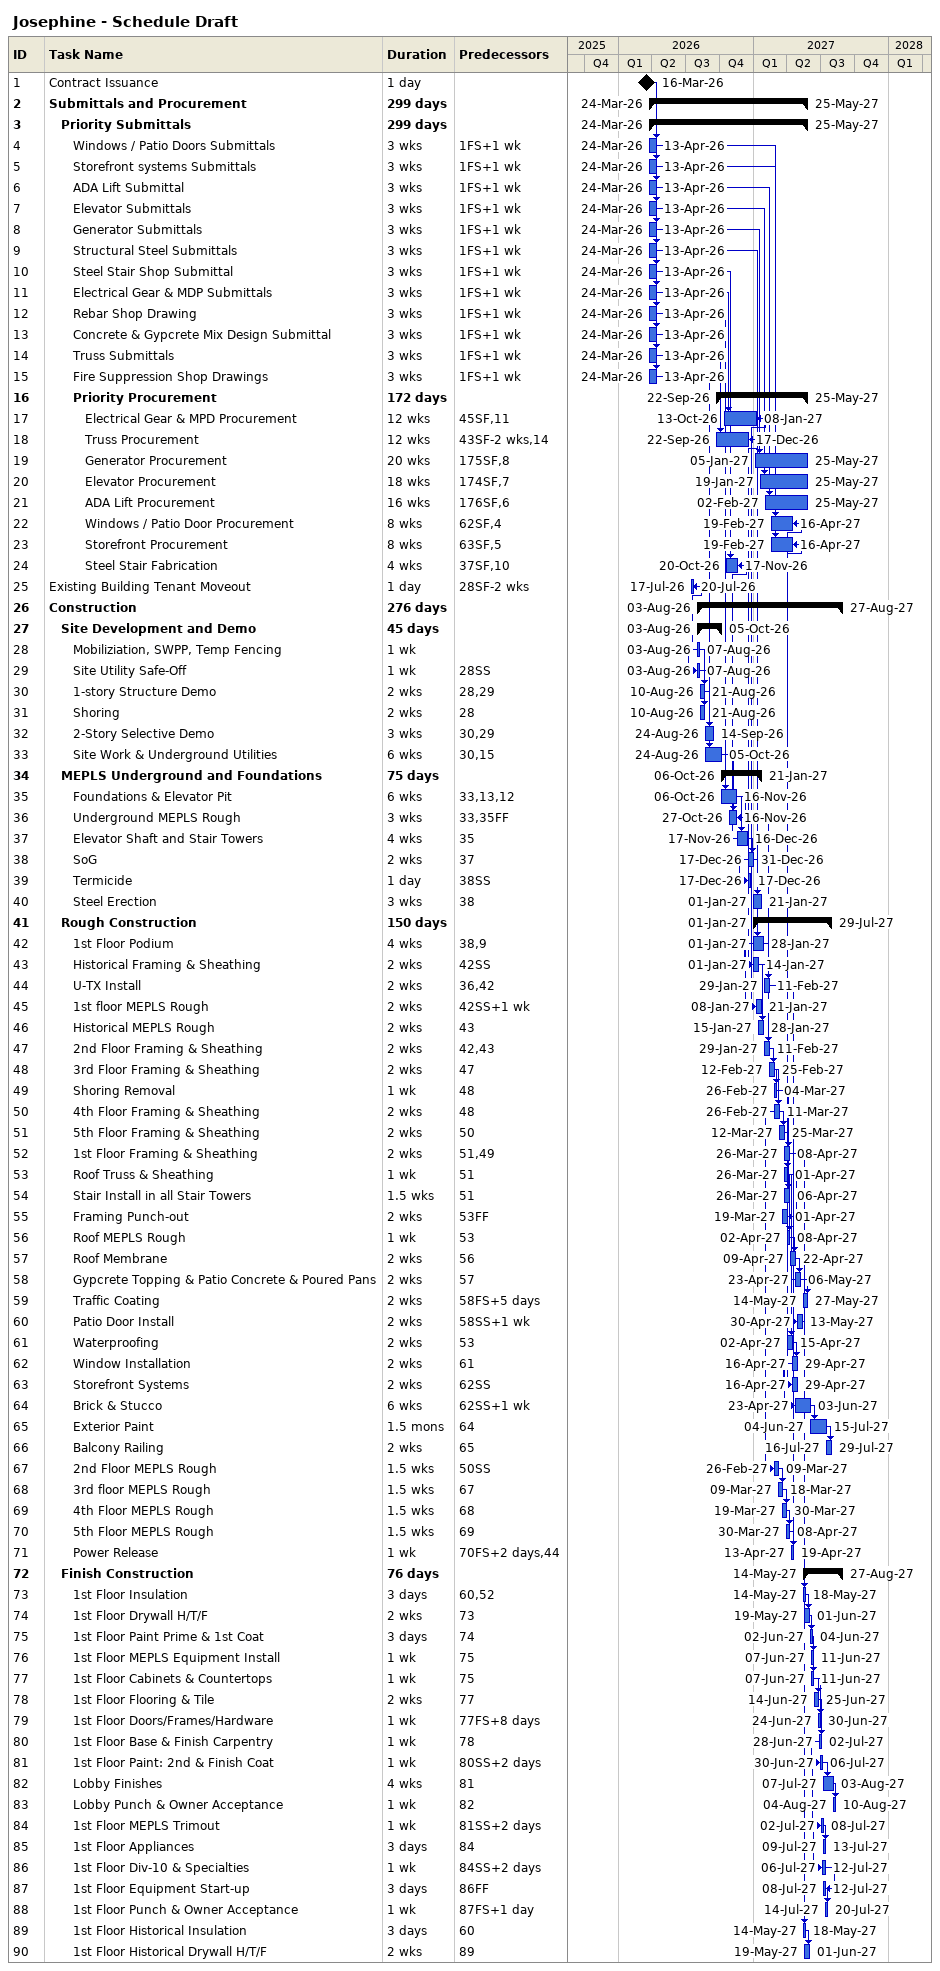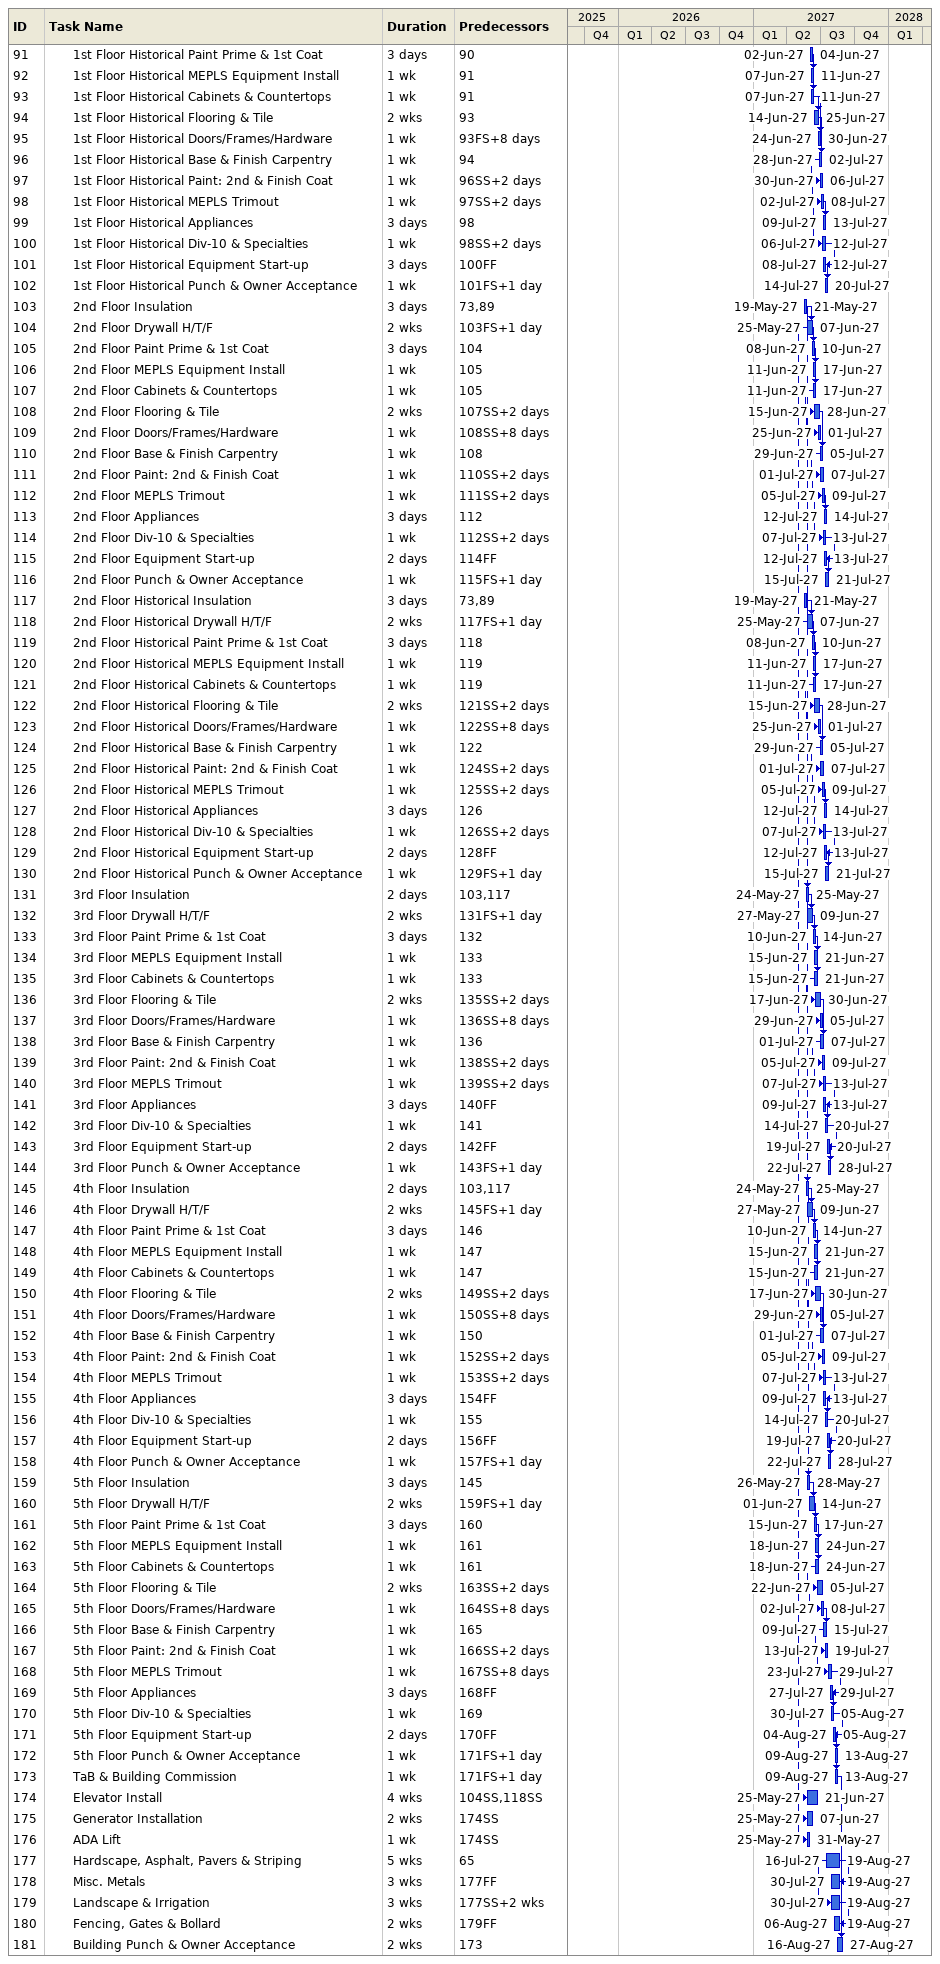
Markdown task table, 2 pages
Josephine - Schedule Draft

| ID | Level | Task | Duration | Start | Finish | Predecessors |
|---|---|---|---|---|---|---|
| 1 | 1 | Contract Issuance | 1d | 2026-03-16 | 2026-03-16 |  |
| 2 | 1 | **Submittals and Procurement** | 299d | 2026-03-24 | 2027-05-25 |  |
| 3 | 2 | **Priority Submittals** | 299d | 2026-03-24 | 2027-05-25 |  |
| 4 | 3 | Windows / Patio Doors Submittals | 3w | 2026-03-24 | 2026-04-13 | 1FS+1w |
| 5 | 3 | Storefront systems Submittals | 3w | 2026-03-24 | 2026-04-13 | 1FS+1w |
| 6 | 3 | ADA Lift Submittal | 3w | 2026-03-24 | 2026-04-13 | 1FS+1w |
| 7 | 3 | Elevator Submittals | 3w | 2026-03-24 | 2026-04-13 | 1FS+1w |
| 8 | 3 | Generator Submittals | 3w | 2026-03-24 | 2026-04-13 | 1FS+1w |
| 9 | 3 | Structural Steel Submittals | 3w | 2026-03-24 | 2026-04-13 | 1FS+1w |
| 10 | 3 | Steel Stair Shop Submittal | 3w | 2026-03-24 | 2026-04-13 | 1FS+1w |
| 11 | 3 | Electrical Gear & MDP Submittals | 3w | 2026-03-24 | 2026-04-13 | 1FS+1w |
| 12 | 3 | Rebar Shop Drawing | 3w | 2026-03-24 | 2026-04-13 | 1FS+1w |
| 13 | 3 | Concrete & Gypcrete Mix Design Submittal | 3w | 2026-03-24 | 2026-04-13 | 1FS+1w |
| 14 | 3 | Truss Submittals | 3w | 2026-03-24 | 2026-04-13 | 1FS+1w |
| 15 | 3 | Fire Suppression Shop Drawings | 3w | 2026-03-24 | 2026-04-13 | 1FS+1w |
| 16 | 3 | **Priority Procurement** | 172d | 2026-09-22 | 2027-05-25 |  |
| 17 | 4 | Electrical Gear & MPD Procurement | 12w | 2026-10-13 | 2027-01-08 | 45SF, 11 |
| 18 | 4 | Truss Procurement | 12w | 2026-09-22 | 2026-12-17 | 43SF-2w, 14 |
| 19 | 4 | Generator Procurement | 20w | 2027-01-05 | 2027-05-25 | 175SF, 8 |
| 20 | 4 | Elevator Procurement | 18w | 2027-01-19 | 2027-05-25 | 174SF, 7 |
| 21 | 4 | ADA Lift Procurement | 16w | 2027-02-02 | 2027-05-25 | 176SF, 6 |
| 22 | 4 | Windows / Patio Door Procurement | 8w | 2027-02-19 | 2027-04-16 | 62SF, 4 |
| 23 | 4 | Storefront Procurement | 8w | 2027-02-19 | 2027-04-16 | 63SF, 5 |
| 24 | 4 | Steel Stair Fabrication | 4w | 2026-10-20 | 2026-11-17 | 37SF, 10 |
| 25 | 1 | Existing Building Tenant Moveout | 1d | 2026-07-17 | 2026-07-20 | 28SF-2w |
| 26 | 1 | **Construction** | 276d | 2026-08-03 | 2027-08-27 |  |
| 27 | 2 | **Site Development and Demo** | 45d | 2026-08-03 | 2026-10-05 |  |
| 28 | 3 | Mobiliziation, SWPP, Temp Fencing | 1w | 2026-08-03 | 2026-08-07 |  |
| 29 | 3 | Site Utility Safe-Off | 1w | 2026-08-03 | 2026-08-07 | 28SS |
| 30 | 3 | 1-story Structure Demo | 2w | 2026-08-10 | 2026-08-21 | 28, 29 |
| 31 | 3 | Shoring | 2w | 2026-08-10 | 2026-08-21 | 28 |
| 32 | 3 | 2-Story Selective Demo | 3w | 2026-08-24 | 2026-09-14 | 30, 29 |
| 33 | 3 | Site Work & Underground Utilities | 6w | 2026-08-24 | 2026-10-05 | 30, 15 |
| 34 | 2 | **MEPLS Underground and Foundations** | 75d | 2026-10-06 | 2027-01-21 |  |
| 35 | 3 | Foundations & Elevator Pit | 6w | 2026-10-06 | 2026-11-16 | 33, 13, 12 |
| 36 | 3 | Underground MEPLS Rough | 3w | 2026-10-27 | 2026-11-16 | 33, 35FF |
| 37 | 3 | Elevator Shaft and Stair Towers | 4w | 2026-11-17 | 2026-12-16 | 35 |
| 38 | 3 | SoG | 2w | 2026-12-17 | 2026-12-31 | 37 |
| 39 | 3 | Termicide | 1d | 2026-12-17 | 2026-12-17 | 38SS |
| 40 | 3 | Steel Erection | 3w | 2027-01-01 | 2027-01-21 | 38 |
| 41 | 2 | **Rough Construction** | 150d | 2027-01-01 | 2027-07-29 |  |
| 42 | 3 | 1st Floor Podium | 4w | 2027-01-01 | 2027-01-28 | 38, 9 |
| 43 | 3 | Historical Framing & Sheathing | 2w | 2027-01-01 | 2027-01-14 | 42SS |
| 44 | 3 | U-TX Install | 2w | 2027-01-29 | 2027-02-11 | 36, 42 |
| 45 | 3 | 1st floor MEPLS Rough | 2w | 2027-01-08 | 2027-01-21 | 42SS+1w |
| 46 | 3 | Historical MEPLS Rough | 2w | 2027-01-15 | 2027-01-28 | 43 |
| 47 | 3 | 2nd Floor Framing & Sheathing | 2w | 2027-01-29 | 2027-02-11 | 42, 43 |
| 48 | 3 | 3rd Floor Framing & Sheathing | 2w | 2027-02-12 | 2027-02-25 | 47 |
| 49 | 3 | Shoring Removal | 1w | 2027-02-26 | 2027-03-04 | 48 |
| 50 | 3 | 4th Floor Framing & Sheathing | 2w | 2027-02-26 | 2027-03-11 | 48 |
| 51 | 3 | 5th Floor Framing & Sheathing | 2w | 2027-03-12 | 2027-03-25 | 50 |
| 52 | 3 | 1st Floor Framing & Sheathing | 2w | 2027-03-26 | 2027-04-08 | 51, 49 |
| 53 | 3 | Roof Truss & Sheathing | 1w | 2027-03-26 | 2027-04-01 | 51 |
| 54 | 3 | Stair Install in all Stair Towers | 1.5w | 2027-03-26 | 2027-04-06 | 51 |
| 55 | 3 | Framing Punch-out | 2w | 2027-03-19 | 2027-04-01 | 53FF |
| 56 | 3 | Roof MEPLS Rough | 1w | 2027-04-02 | 2027-04-08 | 53 |
| 57 | 3 | Roof Membrane | 2w | 2027-04-09 | 2027-04-22 | 56 |
| 58 | 3 | Gypcrete Topping & Patio Concrete & Poured Pans | 2w | 2027-04-23 | 2027-05-06 | 57 |
| 59 | 3 | Traffic Coating | 2w | 2027-05-14 | 2027-05-27 | 58FS+5d |
| 60 | 3 | Patio Door Install | 2w | 2027-04-30 | 2027-05-13 | 58SS+1w |
| 61 | 3 | Waterproofing | 2w | 2027-04-02 | 2027-04-15 | 53 |
| 62 | 3 | Window Installation | 2w | 2027-04-16 | 2027-04-29 | 61 |
| 63 | 3 | Storefront Systems | 2w | 2027-04-16 | 2027-04-29 | 62SS |
| 64 | 3 | Brick & Stucco | 6w | 2027-04-23 | 2027-06-03 | 62SS+1w |
| 65 | 3 | Exterior Paint | 1.5mo | 2027-06-04 | 2027-07-15 | 64 |
| 66 | 3 | Balcony Railing | 2w | 2027-07-16 | 2027-07-29 | 65 |
| 67 | 3 | 2nd Floor MEPLS Rough | 1.5w | 2027-02-26 | 2027-03-09 | 50SS |
| 68 | 3 | 3rd floor MEPLS Rough | 1.5w | 2027-03-09 | 2027-03-18 | 67 |
| 69 | 3 | 4th Floor MEPLS Rough | 1.5w | 2027-03-19 | 2027-03-30 | 68 |
| 70 | 3 | 5th Floor MEPLS Rough | 1.5w | 2027-03-30 | 2027-04-08 | 69 |
| 71 | 3 | Power Release | 1w | 2027-04-13 | 2027-04-19 | 70FS+2d, 44 |
| 72 | 2 | **Finish Construction** | 76d | 2027-05-14 | 2027-08-27 |  |
| 73 | 3 | 1st Floor Insulation | 3d | 2027-05-14 | 2027-05-18 | 60, 52 |
| 74 | 3 | 1st Floor Drywall H/T/F | 2w | 2027-05-19 | 2027-06-01 | 73 |
| 75 | 3 | 1st Floor Paint Prime & 1st Coat | 3d | 2027-06-02 | 2027-06-04 | 74 |
| 76 | 3 | 1st Floor MEPLS Equipment Install | 1w | 2027-06-07 | 2027-06-11 | 75 |
| 77 | 3 | 1st Floor Cabinets & Countertops | 1w | 2027-06-07 | 2027-06-11 | 75 |
| 78 | 3 | 1st Floor Flooring & Tile | 2w | 2027-06-14 | 2027-06-25 | 77 |
| 79 | 3 | 1st Floor Doors/Frames/Hardware | 1w | 2027-06-24 | 2027-06-30 | 77FS+8d |
| 80 | 3 | 1st Floor Base & Finish Carpentry | 1w | 2027-06-28 | 2027-07-02 | 78 |
| 81 | 3 | 1st Floor Paint: 2nd & Finish Coat | 1w | 2027-06-30 | 2027-07-06 | 80SS+2d |
| 82 | 3 | Lobby Finishes | 4w | 2027-07-07 | 2027-08-03 | 81 |
| 83 | 3 | Lobby Punch & Owner Acceptance | 1w | 2027-08-04 | 2027-08-10 | 82 |
| 84 | 3 | 1st Floor MEPLS Trimout | 1w | 2027-07-02 | 2027-07-08 | 81SS+2d |
| 85 | 3 | 1st Floor Appliances | 3d | 2027-07-09 | 2027-07-13 | 84 |
| 86 | 3 | 1st Floor Div-10 & Specialties | 1w | 2027-07-06 | 2027-07-12 | 84SS+2d |
| 87 | 3 | 1st Floor Equipment Start-up | 3d | 2027-07-08 | 2027-07-12 | 86FF |
| 88 | 3 | 1st Floor Punch & Owner Acceptance | 1w | 2027-07-14 | 2027-07-20 | 87FS+1d |
| 89 | 3 | 1st Floor Historical Insulation | 3d | 2027-05-14 | 2027-05-18 | 60 |
| 90 | 3 | 1st Floor Historical Drywall H/T/F | 2w | 2027-05-19 | 2027-06-01 | 89 |
| 91 | 3 | 1st Floor Historical Paint Prime & 1st Coat | 3d | 2027-06-02 | 2027-06-04 | 90 |
| 92 | 3 | 1st Floor Historical MEPLS Equipment Install | 1w | 2027-06-07 | 2027-06-11 | 91 |
| 93 | 3 | 1st Floor Historical Cabinets & Countertops | 1w | 2027-06-07 | 2027-06-11 | 91 |
| 94 | 3 | 1st Floor Historical Flooring & Tile | 2w | 2027-06-14 | 2027-06-25 | 93 |
| 95 | 3 | 1st Floor Historical Doors/Frames/Hardware | 1w | 2027-06-24 | 2027-06-30 | 93FS+8d |
| 96 | 3 | 1st Floor Historical Base & Finish Carpentry | 1w | 2027-06-28 | 2027-07-02 | 94 |
| 97 | 3 | 1st Floor Historical Paint: 2nd & Finish Coat | 1w | 2027-06-30 | 2027-07-06 | 96SS+2d |
| 98 | 3 | 1st Floor Historical MEPLS Trimout | 1w | 2027-07-02 | 2027-07-08 | 97SS+2d |
| 99 | 3 | 1st Floor Historical Appliances | 3d | 2027-07-09 | 2027-07-13 | 98 |
| 100 | 3 | 1st Floor Historical Div-10 & Specialties | 1w | 2027-07-06 | 2027-07-12 | 98SS+2d |
| 101 | 3 | 1st Floor Historical Equipment Start-up | 3d | 2027-07-08 | 2027-07-12 | 100FF |
| 102 | 3 | 1st Floor Historical Punch & Owner Acceptance | 1w | 2027-07-14 | 2027-07-20 | 101FS+1d |
| 103 | 3 | 2nd Floor Insulation | 3d | 2027-05-19 | 2027-05-21 | 73, 89 |
| 104 | 3 | 2nd Floor Drywall H/T/F | 2w | 2027-05-25 | 2027-06-07 | 103FS+1d |
| 105 | 3 | 2nd Floor Paint Prime & 1st Coat | 3d | 2027-06-08 | 2027-06-10 | 104 |
| 106 | 3 | 2nd Floor MEPLS Equipment Install | 1w | 2027-06-11 | 2027-06-17 | 105 |
| 107 | 3 | 2nd Floor Cabinets & Countertops | 1w | 2027-06-11 | 2027-06-17 | 105 |
| 108 | 3 | 2nd Floor Flooring & Tile | 2w | 2027-06-15 | 2027-06-28 | 107SS+2d |
| 109 | 3 | 2nd Floor Doors/Frames/Hardware | 1w | 2027-06-25 | 2027-07-01 | 108SS+8d |
| 110 | 3 | 2nd Floor Base & Finish Carpentry | 1w | 2027-06-29 | 2027-07-05 | 108 |
| 111 | 3 | 2nd Floor Paint: 2nd & Finish Coat | 1w | 2027-07-01 | 2027-07-07 | 110SS+2d |
| 112 | 3 | 2nd Floor MEPLS Trimout | 1w | 2027-07-05 | 2027-07-09 | 111SS+2d |
| 113 | 3 | 2nd Floor Appliances | 3d | 2027-07-12 | 2027-07-14 | 112 |
| 114 | 3 | 2nd Floor Div-10 & Specialties | 1w | 2027-07-07 | 2027-07-13 | 112SS+2d |
| 115 | 3 | 2nd Floor Equipment Start-up | 2d | 2027-07-12 | 2027-07-13 | 114FF |
| 116 | 3 | 2nd Floor Punch & Owner Acceptance | 1w | 2027-07-15 | 2027-07-21 | 115FS+1d |
| 117 | 3 | 2nd Floor Historical Insulation | 3d | 2027-05-19 | 2027-05-21 | 73, 89 |
| 118 | 3 | 2nd Floor Historical Drywall H/T/F | 2w | 2027-05-25 | 2027-06-07 | 117FS+1d |
| 119 | 3 | 2nd Floor Historical Paint Prime & 1st Coat | 3d | 2027-06-08 | 2027-06-10 | 118 |
| 120 | 3 | 2nd Floor Historical MEPLS Equipment Install | 1w | 2027-06-11 | 2027-06-17 | 119 |
| 121 | 3 | 2nd Floor Historical Cabinets & Countertops | 1w | 2027-06-11 | 2027-06-17 | 119 |
| 122 | 3 | 2nd Floor Historical Flooring & Tile | 2w | 2027-06-15 | 2027-06-28 | 121SS+2d |
| 123 | 3 | 2nd Floor Historical Doors/Frames/Hardware | 1w | 2027-06-25 | 2027-07-01 | 122SS+8d |
| 124 | 3 | 2nd Floor Historical Base & Finish Carpentry | 1w | 2027-06-29 | 2027-07-05 | 122 |
| 125 | 3 | 2nd Floor Historical Paint: 2nd & Finish Coat | 1w | 2027-07-01 | 2027-07-07 | 124SS+2d |
| 126 | 3 | 2nd Floor Historical MEPLS Trimout | 1w | 2027-07-05 | 2027-07-09 | 125SS+2d |
| 127 | 3 | 2nd Floor Historical Appliances | 3d | 2027-07-12 | 2027-07-14 | 126 |
| 128 | 3 | 2nd Floor Historical Div-10 & Specialties | 1w | 2027-07-07 | 2027-07-13 | 126SS+2d |
| 129 | 3 | 2nd Floor Historical Equipment Start-up | 2d | 2027-07-12 | 2027-07-13 | 128FF |
| 130 | 3 | 2nd Floor Historical Punch & Owner Acceptance | 1w | 2027-07-15 | 2027-07-21 | 129FS+1d |
| 131 | 3 | 3rd Floor Insulation | 2d | 2027-05-24 | 2027-05-25 | 103, 117 |
| 132 | 3 | 3rd Floor Drywall H/T/F | 2w | 2027-05-27 | 2027-06-09 | 131FS+1d |
| 133 | 3 | 3rd Floor Paint Prime & 1st Coat | 3d | 2027-06-10 | 2027-06-14 | 132 |
| 134 | 3 | 3rd Floor MEPLS Equipment Install | 1w | 2027-06-15 | 2027-06-21 | 133 |
| 135 | 3 | 3rd Floor Cabinets & Countertops | 1w | 2027-06-15 | 2027-06-21 | 133 |
| 136 | 3 | 3rd Floor Flooring & Tile | 2w | 2027-06-17 | 2027-06-30 | 135SS+2d |
| 137 | 3 | 3rd Floor Doors/Frames/Hardware | 1w | 2027-06-29 | 2027-07-05 | 136SS+8d |
| 138 | 3 | 3rd Floor Base & Finish Carpentry | 1w | 2027-07-01 | 2027-07-07 | 136 |
| 139 | 3 | 3rd Floor Paint: 2nd & Finish Coat | 1w | 2027-07-05 | 2027-07-09 | 138SS+2d |
| 140 | 3 | 3rd Floor MEPLS Trimout | 1w | 2027-07-07 | 2027-07-13 | 139SS+2d |
| 141 | 3 | 3rd Floor Appliances | 3d | 2027-07-09 | 2027-07-13 | 140FF |
| 142 | 3 | 3rd Floor Div-10 & Specialties | 1w | 2027-07-14 | 2027-07-20 | 141 |
| 143 | 3 | 3rd Floor Equipment Start-up | 2d | 2027-07-19 | 2027-07-20 | 142FF |
| 144 | 3 | 3rd Floor Punch & Owner Acceptance | 1w | 2027-07-22 | 2027-07-28 | 143FS+1d |
| 145 | 3 | 4th Floor Insulation | 2d | 2027-05-24 | 2027-05-25 | 103, 117 |
| 146 | 3 | 4th Floor Drywall H/T/F | 2w | 2027-05-27 | 2027-06-09 | 145FS+1d |
| 147 | 3 | 4th Floor Paint Prime & 1st Coat | 3d | 2027-06-10 | 2027-06-14 | 146 |
| 148 | 3 | 4th Floor MEPLS Equipment Install | 1w | 2027-06-15 | 2027-06-21 | 147 |
| 149 | 3 | 4th Floor Cabinets & Countertops | 1w | 2027-06-15 | 2027-06-21 | 147 |
| 150 | 3 | 4th Floor Flooring & Tile | 2w | 2027-06-17 | 2027-06-30 | 149SS+2d |
| 151 | 3 | 4th Floor Doors/Frames/Hardware | 1w | 2027-06-29 | 2027-07-05 | 150SS+8d |
| 152 | 3 | 4th Floor Base & Finish Carpentry | 1w | 2027-07-01 | 2027-07-07 | 150 |
| 153 | 3 | 4th Floor Paint: 2nd & Finish Coat | 1w | 2027-07-05 | 2027-07-09 | 152SS+2d |
| 154 | 3 | 4th Floor MEPLS Trimout | 1w | 2027-07-07 | 2027-07-13 | 153SS+2d |
| 155 | 3 | 4th Floor Appliances | 3d | 2027-07-09 | 2027-07-13 | 154FF |
| 156 | 3 | 4th Floor Div-10 & Specialties | 1w | 2027-07-14 | 2027-07-20 | 155 |
| 157 | 3 | 4th Floor Equipment Start-up | 2d | 2027-07-19 | 2027-07-20 | 156FF |
| 158 | 3 | 4th Floor Punch & Owner Acceptance | 1w | 2027-07-22 | 2027-07-28 | 157FS+1d |
| 159 | 3 | 5th Floor Insulation | 3d | 2027-05-26 | 2027-05-28 | 145 |
| 160 | 3 | 5th Floor Drywall H/T/F | 2w | 2027-06-01 | 2027-06-14 | 159FS+1d |
| 161 | 3 | 5th Floor Paint Prime & 1st Coat | 3d | 2027-06-15 | 2027-06-17 | 160 |
| 162 | 3 | 5th Floor MEPLS Equipment Install | 1w | 2027-06-18 | 2027-06-24 | 161 |
| 163 | 3 | 5th Floor Cabinets & Countertops | 1w | 2027-06-18 | 2027-06-24 | 161 |
| 164 | 3 | 5th Floor Flooring & Tile | 2w | 2027-06-22 | 2027-07-05 | 163SS+2d |
| 165 | 3 | 5th Floor Doors/Frames/Hardware | 1w | 2027-07-02 | 2027-07-08 | 164SS+8d |
| 166 | 3 | 5th Floor Base & Finish Carpentry | 1w | 2027-07-09 | 2027-07-15 | 165 |
| 167 | 3 | 5th Floor Paint: 2nd & Finish Coat | 1w | 2027-07-13 | 2027-07-19 | 166SS+2d |
| 168 | 3 | 5th Floor MEPLS Trimout | 1w | 2027-07-23 | 2027-07-29 | 167SS+8d |
| 169 | 3 | 5th Floor Appliances | 3d | 2027-07-27 | 2027-07-29 | 168FF |
| 170 | 3 | 5th Floor Div-10 & Specialties | 1w | 2027-07-30 | 2027-08-05 | 169 |
| 171 | 3 | 5th Floor Equipment Start-up | 2d | 2027-08-04 | 2027-08-05 | 170FF |
| 172 | 3 | 5th Floor Punch & Owner Acceptance | 1w | 2027-08-09 | 2027-08-13 | 171FS+1d |
| 173 | 3 | TaB & Building Commission | 1w | 2027-08-09 | 2027-08-13 | 171FS+1d |
| 174 | 3 | Elevator Install | 4w | 2027-05-25 | 2027-06-21 | 104SS, 118SS |
| 175 | 3 | Generator Installation | 2w | 2027-05-25 | 2027-06-07 | 174SS |
| 176 | 3 | ADA Lift | 1w | 2027-05-25 | 2027-05-31 | 174SS |
| 177 | 3 | Hardscape, Asphalt, Pavers & Striping | 5w | 2027-07-16 | 2027-08-19 | 65 |
| 178 | 3 | Misc. Metals | 3w | 2027-07-30 | 2027-08-19 | 177FF |
| 179 | 3 | Landscape & Irrigation | 3w | 2027-07-30 | 2027-08-19 | 177SS+2w |
| 180 | 3 | Fencing, Gates & Bollard | 2w | 2027-08-06 | 2027-08-19 | 179FF |
| 181 | 3 | Building Punch & Owner Acceptance | 2w | 2027-08-16 | 2027-08-27 | 173 |
